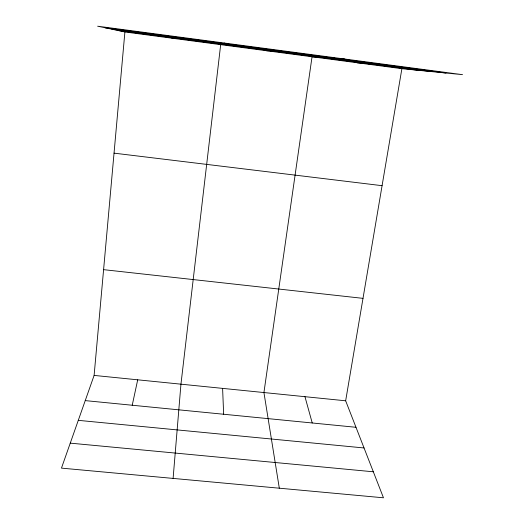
<?xml version="1.0" encoding="UTF-8"?>
<svg xmlns="http://www.w3.org/2000/svg" width="524" height="524" viewBox="0 0 524 524"><rect width="100%" height="100%" fill="white"/><g stroke="black" fill="none" stroke-linecap="round" stroke-linejoin="round"><path stroke-width="0.79" d="M173.103 478.412L180.95 384.177L220.683 44.671L224.488 43.047M401.888 68.696L345.657 400.795L383.47 497.8L61.459 468.122L94.11 375.413L124.902 31.971L97.634 26.2L462.541 74.657L401.888 68.696L124.902 31.971M132.225 405.242L137.707 379.815M266.559 50.749L271.471 50.841M344.838 59.029L312.049 56.782L263.932 392.548L279.312 488.198M357.158 62.769L369.669 63.869M70.255 443.14L373.33 471.79M78.286 420.346L364.049 447.968M85.235 400.611L355.986 427.289M94.11 375.413L345.657 400.795M103.595 269.657L363.001 298.359M114.042 153.146L382.081 185.686M105.147 27.792L445.924 73.026M111.9 29.22L430.938 71.552M117.658 30.438L418.1 70.288M169.927 37.368L173.005 38.344M304.955 396.688L312.238 422.979M222.602 388.382L223.656 414.248"/></g></svg>
